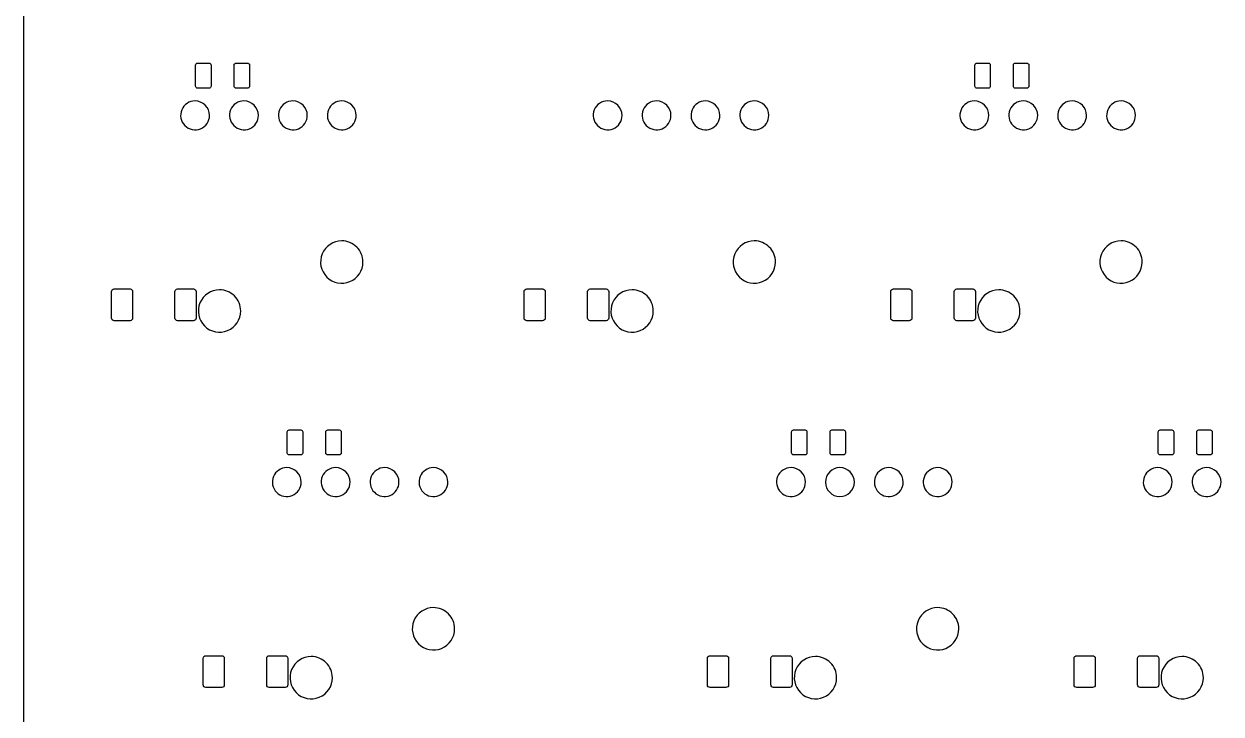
# Model space of a CAD drawing. Extents: x 0 to 449, y -141 to 0.
# Drawn here: x 0 to 62.2, y -107 to -71.2 of the extents above; entities that cross this region are included whole.
import ezdxf

# ---------------------------------------------------------------- set-up
doc = ezdxf.new("R2010")
doc.units = 0
doc.layers.get('0').update_dxf_attribs({"linetype": 'CONTINUOUS'})

msp = doc.modelspace()

# ---------------------------------------------------------------- linework, layer by layer
at = {"color": 7}
for p, q in [((0.024995, -133.374466), (0.024995, -0.024469)), ((8.943744, -73.293219), (8.951356, -73.254951)), ((8.943744, -74.393219), (8.943744, -73.293219)), ((8.951356, -73.254951), (8.973033, -73.222508)), ((8.973033, -73.222508), (9.005476, -73.200831)), ((9.005476, -73.200831), (9.043744, -73.193219)), ((9.043744, -73.193219), (9.643744, -73.193219)), ((9.643744, -73.193219), (9.682012, -73.200831)), ((9.682012, -73.200831), (9.714455, -73.222508)), ((9.714455, -73.222508), (9.736132, -73.254951)), ((9.736132, -73.254951), (9.743744, -73.293219)), ((9.743744, -73.293219), (9.743744, -74.393219)), ((10.943746, -73.293219), (10.951358, -73.254951)), ((10.943746, -74.393219), (10.943746, -73.293219)), ((10.951358, -73.254951), (10.973035, -73.222508)), ((10.973035, -73.222508), (11.005478, -73.200831)), ((11.005478, -73.200831), (11.043746, -73.193219)), ((11.043746, -73.193219), (11.643746, -73.193219)), ((11.643746, -73.193219), (11.682014, -73.200831)), ((11.682014, -73.200831), (11.714457, -73.222508)), ((11.714457, -73.222508), (11.736134, -73.254951)), ((11.736134, -73.254951), (11.743746, -73.293219)), ((11.743746, -73.293219), (11.743746, -74.393219)), ((49.424994, -73.293219), (49.432606, -73.254951)), ((49.424994, -74.393219), (49.424994, -73.293219)), ((49.432606, -73.254951), (49.454283, -73.222508)), ((49.454283, -73.222508), (49.486726, -73.200831)), ((49.486726, -73.200831), (49.524994, -73.193219)), ((49.524994, -73.193219), (50.124994, -73.193219)), ((50.124994, -73.193219), (50.163262, -73.200831)), ((50.163262, -73.200831), (50.195705, -73.222508)), ((50.195705, -73.222508), (50.217382, -73.254951)), ((50.217382, -73.254951), (50.224994, -73.293219)), ((50.224994, -73.293219), (50.224994, -74.393219)), ((51.424996, -73.293219), (51.432608, -73.254951)), ((51.424996, -74.393219), (51.424996, -73.293219)), ((51.432608, -73.254951), (51.454285, -73.222508)), ((51.454285, -73.222508), (51.486728, -73.200831)), ((51.486728, -73.200831), (51.524996, -73.193219)), ((51.524996, -73.193219), (52.124996, -73.193219)), ((52.124996, -73.193219), (52.163264, -73.200831)), ((52.163264, -73.200831), (52.195707, -73.222508)), ((52.195707, -73.222508), (52.217384, -73.254951)), ((52.217384, -73.254951), (52.224996, -73.293219)), ((52.224996, -73.293219), (52.224996, -74.393219)), ((8.951356, -74.431487), (8.943744, -74.393219)), ((8.973033, -74.46393), (8.951356, -74.431487)), ((9.005476, -74.485607), (8.973033, -74.46393)), ((9.043744, -74.493219), (9.005476, -74.485607)), ((9.643744, -74.493219), (9.043744, -74.493219)), ((9.682012, -74.485607), (9.643744, -74.493219)), ((9.714455, -74.46393), (9.682012, -74.485607)), ((9.736132, -74.431487), (9.714455, -74.46393)), ((9.743744, -74.393219), (9.736132, -74.431487)), ((10.951358, -74.431487), (10.943746, -74.393219)), ((10.973035, -74.46393), (10.951358, -74.431487)), ((11.005478, -74.485607), (10.973035, -74.46393)), ((11.043746, -74.493219), (11.005478, -74.485607)), ((11.643746, -74.493219), (11.043746, -74.493219)), ((11.682014, -74.485607), (11.643746, -74.493219)), ((11.714457, -74.46393), (11.682014, -74.485607)), ((11.736134, -74.431487), (11.714457, -74.46393)), ((11.743746, -74.393219), (11.736134, -74.431487)), ((49.432606, -74.431487), (49.424994, -74.393219)), ((49.454283, -74.46393), (49.432606, -74.431487)), ((49.486726, -74.485607), (49.454283, -74.46393)), ((49.524994, -74.493219), (49.486726, -74.485607)), ((50.124994, -74.493219), (49.524994, -74.493219)), ((50.163262, -74.485607), (50.124994, -74.493219)), ((50.195705, -74.46393), (50.163262, -74.485607)), ((50.217382, -74.431487), (50.195705, -74.46393)), ((50.224994, -74.393219), (50.217382, -74.431487)), ((51.432608, -74.431487), (51.424996, -74.393219)), ((51.454285, -74.46393), (51.432608, -74.431487)), ((51.486728, -74.485607), (51.454285, -74.46393)), ((51.524996, -74.493219), (51.486728, -74.485607)), ((52.124996, -74.493219), (51.524996, -74.493219)), ((52.163264, -74.485607), (52.124996, -74.493219)), ((52.195707, -74.46393), (52.163264, -74.485607)), ((52.217384, -74.431487), (52.195707, -74.46393)), ((52.224996, -74.393219), (52.217384, -74.431487)), ((8.914995, -75.156966), (8.914995, -75.156966)), ((11.454995, -75.156966), (11.454995, -75.156966)), ((13.994996, -75.156966), (13.994996, -75.156966)), ((16.534996, -75.156966), (16.534996, -75.156966)), ((30.346244, -75.156966), (30.346244, -75.156966)), ((32.886244, -75.156966), (32.886244, -75.156966)), ((35.426244, -75.156966), (35.426244, -75.156966)), ((37.966244, -75.156966), (37.966244, -75.156966)), ((49.396244, -75.156966), (49.396244, -75.156966)), ((51.936244, -75.156966), (51.936244, -75.156966)), ((54.476244, -75.156966), (54.476244, -75.156966)), ((57.016244, -75.156966), (57.016244, -75.156966)), ((16.534996, -82.426966), (16.534996, -82.426966)), ((37.966244, -82.426966), (37.966244, -82.426966)), ((57.016244, -82.426966), (57.016244, -82.426966)), ((4.571871, -85.061969), (4.582338, -85.00935)), ((4.571871, -86.436969), (4.571871, -85.061969)), ((4.582338, -85.00935), (4.612144, -84.964742)), ((4.612144, -84.964742), (4.656752, -84.934936)), ((4.656752, -84.934936), (4.709371, -84.924469)), ((4.709371, -84.924469), (5.534371, -84.924469)), ((5.534371, -84.924469), (5.58699, -84.934936)), ((5.58699, -84.934936), (5.631598, -84.964742)), ((5.631598, -84.964742), (5.661404, -85.00935)), ((5.661404, -85.00935), (5.671871, -85.061969)), ((5.671871, -85.061969), (5.671871, -86.436969)), ((7.871869, -85.061969), (7.882336, -85.00935)), ((7.871869, -86.436969), (7.871869, -85.061969)), ((7.882336, -85.00935), (7.912142, -84.964742)), ((7.912142, -84.964742), (7.95675, -84.934936)), ((7.95675, -84.934936), (8.009369, -84.924469)), ((8.009369, -84.924469), (8.834369, -84.924469)), ((8.834369, -84.924469), (8.886988, -84.934936)), ((8.886988, -84.934936), (8.931596, -84.964742)), ((8.931596, -84.964742), (8.961402, -85.00935)), ((8.961402, -85.00935), (8.971869, -85.061969)), ((8.971869, -85.061969), (8.971869, -86.436969)), ((10.184995, -84.966966), (10.184995, -84.966966)), ((26.003121, -85.061969), (26.013588, -85.00935)), ((26.003121, -86.436969), (26.003121, -85.061969)), ((26.013588, -85.00935), (26.043394, -84.964742)), ((26.043394, -84.964742), (26.088002, -84.934936)), ((26.088002, -84.934936), (26.140621, -84.924469)), ((26.140621, -84.924469), (26.965621, -84.924469)), ((26.965621, -84.924469), (27.01824, -84.934936)), ((27.01824, -84.934936), (27.062848, -84.964742)), ((27.062848, -84.964742), (27.092654, -85.00935)), ((27.092654, -85.00935), (27.103121, -85.061969)), ((27.103121, -85.061969), (27.103121, -86.436969)), ((29.303119, -85.061969), (29.313586, -85.00935)), ((29.303119, -86.436969), (29.303119, -85.061969)), ((29.313586, -85.00935), (29.343392, -84.964742)), ((29.343392, -84.964742), (29.388, -84.934936)), ((29.388, -84.934936), (29.440619, -84.924469)), ((29.440619, -84.924469), (30.265619, -84.924469)), ((30.265619, -84.924469), (30.318238, -84.934936)), ((30.318238, -84.934936), (30.362846, -84.964742)), ((30.362846, -84.964742), (30.392652, -85.00935)), ((30.392652, -85.00935), (30.403119, -85.061969)), ((30.403119, -85.061969), (30.403119, -86.436969)), ((31.616244, -84.966966), (31.616244, -84.966966)), ((45.053121, -85.061969), (45.063588, -85.00935)), ((45.053121, -86.436969), (45.053121, -85.061969)), ((45.063588, -85.00935), (45.093394, -84.964742)), ((45.093394, -84.964742), (45.138002, -84.934936)), ((45.138002, -84.934936), (45.190621, -84.924469)), ((45.190621, -84.924469), (46.015621, -84.924469)), ((46.015621, -84.924469), (46.06824, -84.934936)), ((46.06824, -84.934936), (46.112848, -84.964742)), ((46.112848, -84.964742), (46.142654, -85.00935)), ((46.142654, -85.00935), (46.153121, -85.061969)), ((46.153121, -85.061969), (46.153121, -86.436969)), ((48.353119, -85.061969), (48.363586, -85.00935)), ((48.353119, -86.436969), (48.353119, -85.061969)), ((48.363586, -85.00935), (48.393392, -84.964742)), ((48.393392, -84.964742), (48.438, -84.934936)), ((48.438, -84.934936), (48.490619, -84.924469)), ((48.490619, -84.924469), (49.315619, -84.924469)), ((49.315619, -84.924469), (49.368238, -84.934936)), ((49.368238, -84.934936), (49.412846, -84.964742)), ((49.412846, -84.964742), (49.442652, -85.00935)), ((49.442652, -85.00935), (49.453119, -85.061969)), ((49.453119, -85.061969), (49.453119, -86.436969)), ((50.666244, -84.966966), (50.666244, -84.966966)), ((4.582338, -86.489588), (4.571871, -86.436969)), ((5.671871, -86.436969), (5.661404, -86.489588)), ((7.882336, -86.489588), (7.871869, -86.436969)), ((8.971869, -86.436969), (8.961402, -86.489588)), ((26.013588, -86.489588), (26.003121, -86.436969)), ((27.103121, -86.436969), (27.092654, -86.489588)), ((29.313586, -86.489588), (29.303119, -86.436969)), ((30.403119, -86.436969), (30.392652, -86.489588)), ((45.063588, -86.489588), (45.053121, -86.436969)), ((46.153121, -86.436969), (46.142654, -86.489588)), ((48.363586, -86.489588), (48.353119, -86.436969)), ((49.453119, -86.436969), (49.442652, -86.489588)), ((4.612144, -86.534196), (4.582338, -86.489588)), ((4.656752, -86.564002), (4.612144, -86.534196)), ((4.709371, -86.574469), (4.656752, -86.564002)), ((5.534371, -86.574469), (4.709371, -86.574469)), ((5.58699, -86.564002), (5.534371, -86.574469)), ((5.631598, -86.534196), (5.58699, -86.564002)), ((5.661404, -86.489588), (5.631598, -86.534196)), ((7.912142, -86.534196), (7.882336, -86.489588)), ((7.95675, -86.564002), (7.912142, -86.534196)), ((8.009369, -86.574469), (7.95675, -86.564002)), ((8.834369, -86.574469), (8.009369, -86.574469)), ((8.886988, -86.564002), (8.834369, -86.574469)), ((8.931596, -86.534196), (8.886988, -86.564002)), ((8.961402, -86.489588), (8.931596, -86.534196)), ((26.043394, -86.534196), (26.013588, -86.489588)), ((26.088002, -86.564002), (26.043394, -86.534196)), ((26.140621, -86.574469), (26.088002, -86.564002)), ((26.965621, -86.574469), (26.140621, -86.574469)), ((27.01824, -86.564002), (26.965621, -86.574469)), ((27.062848, -86.534196), (27.01824, -86.564002)), ((27.092654, -86.489588), (27.062848, -86.534196)), ((29.343392, -86.534196), (29.313586, -86.489588)), ((29.388, -86.564002), (29.343392, -86.534196)), ((29.440619, -86.574469), (29.388, -86.564002)), ((30.265619, -86.574469), (29.440619, -86.574469)), ((30.318238, -86.564002), (30.265619, -86.574469)), ((30.362846, -86.534196), (30.318238, -86.564002)), ((30.392652, -86.489588), (30.362846, -86.534196)), ((45.093394, -86.534196), (45.063588, -86.489588)), ((45.138002, -86.564002), (45.093394, -86.534196)), ((45.190621, -86.574469), (45.138002, -86.564002)), ((46.015621, -86.574469), (45.190621, -86.574469)), ((46.06824, -86.564002), (46.015621, -86.574469)), ((46.112848, -86.534196), (46.06824, -86.564002)), ((46.142654, -86.489588), (46.112848, -86.534196)), ((48.393392, -86.534196), (48.363586, -86.489588)), ((48.438, -86.564002), (48.393392, -86.534196)), ((48.490619, -86.574469), (48.438, -86.564002)), ((49.315619, -86.574469), (48.490619, -86.574469)), ((49.368238, -86.564002), (49.315619, -86.574469)), ((49.412846, -86.534196), (49.368238, -86.564002)), ((49.442652, -86.489588), (49.412846, -86.534196)), ((13.706245, -92.343216), (13.713857, -92.304956)), ((13.706245, -93.443216), (13.706245, -92.343216)), ((13.713857, -92.304956), (13.735534, -92.272506)), ((13.735534, -92.272506), (13.767977, -92.250836)), ((13.767977, -92.250836), (13.806245, -92.243216)), ((13.806245, -92.243216), (14.406245, -92.243216)), ((14.406245, -92.243216), (14.444513, -92.250836)), ((14.444513, -92.250836), (14.476956, -92.272506)), ((14.476956, -92.272506), (14.498633, -92.304956)), ((14.498633, -92.304956), (14.506245, -92.343216)), ((14.506245, -92.343216), (14.506245, -93.443216)), ((15.706245, -92.343216), (15.713857, -92.304956)), ((15.706245, -93.443216), (15.706245, -92.343216)), ((15.713857, -92.304956), (15.735534, -92.272506)), ((15.735534, -92.272506), (15.767977, -92.250836)), ((15.767977, -92.250836), (15.806245, -92.243216)), ((15.806245, -92.243216), (16.406245, -92.243216)), ((16.406245, -92.243216), (16.444513, -92.250836)), ((16.444513, -92.250836), (16.476956, -92.272506)), ((16.476956, -92.272506), (16.498633, -92.304956)), ((16.498633, -92.304956), (16.506245, -92.343216)), ((16.506245, -92.343216), (16.506245, -93.443216)), ((39.899994, -92.343216), (39.907606, -92.304956)), ((39.899994, -93.443216), (39.899994, -92.343216)), ((39.907606, -92.304956), (39.929283, -92.272506)), ((39.929283, -92.272506), (39.961726, -92.250836)), ((39.961726, -92.250836), (39.999994, -92.243216)), ((39.999994, -92.243216), (40.599994, -92.243216)), ((40.599994, -92.243216), (40.638262, -92.250836)), ((40.638262, -92.250836), (40.670705, -92.272506)), ((40.670705, -92.272506), (40.692382, -92.304956)), ((40.692382, -92.304956), (40.699994, -92.343216)), ((40.699994, -92.343216), (40.699994, -93.443216)), ((41.899996, -92.343216), (41.907608, -92.304956)), ((41.899996, -93.443216), (41.899996, -92.343216)), ((41.907608, -92.304956), (41.929285, -92.272506)), ((41.929285, -92.272506), (41.961728, -92.250836)), ((41.961728, -92.250836), (41.999996, -92.243216)), ((41.999996, -92.243216), (42.599996, -92.243216)), ((42.599996, -92.243216), (42.638264, -92.250836)), ((42.638264, -92.250836), (42.670707, -92.272506)), ((42.670707, -92.272506), (42.692384, -92.304956)), ((42.692384, -92.304956), (42.699996, -92.343216)), ((42.699996, -92.343216), (42.699996, -93.443216)), ((58.949994, -92.343216), (58.957606, -92.304956)), ((58.949994, -93.443216), (58.949994, -92.343216)), ((58.957606, -92.304956), (58.979283, -92.272506)), ((58.979283, -92.272506), (59.011726, -92.250836)), ((59.011726, -92.250836), (59.049994, -92.243216)), ((59.049994, -92.243216), (59.649994, -92.243216)), ((59.649994, -92.243216), (59.688262, -92.250836)), ((59.688262, -92.250836), (59.720705, -92.272506)), ((59.720705, -92.272506), (59.742382, -92.304956)), ((59.742382, -92.304956), (59.749994, -92.343216)), ((59.749994, -92.343216), (59.749994, -93.443216)), ((60.949996, -92.343216), (60.957608, -92.304956)), ((60.949996, -93.443216), (60.949996, -92.343216)), ((60.957608, -92.304956), (60.979285, -92.272506)), ((60.979285, -92.272506), (61.011728, -92.250836)), ((61.011728, -92.250836), (61.049996, -92.243216)), ((61.049996, -92.243216), (61.649996, -92.243216)), ((61.649996, -92.243216), (61.688264, -92.250836)), ((61.688264, -92.250836), (61.720707, -92.272506)), ((61.720707, -92.272506), (61.742384, -92.304956)), ((61.742384, -92.304956), (61.749996, -92.343216)), ((61.749996, -92.343216), (61.749996, -93.443216)), ((13.713857, -93.481486), (13.706245, -93.443216)), ((13.735534, -93.513926), (13.713857, -93.481486)), ((13.767977, -93.535606), (13.735534, -93.513926)), ((13.806245, -93.543216), (13.767977, -93.535606)), ((14.406245, -93.543216), (13.806245, -93.543216)), ((14.444513, -93.535606), (14.406245, -93.543216)), ((14.476956, -93.513926), (14.444513, -93.535606)), ((14.498633, -93.481486), (14.476956, -93.513926)), ((14.506245, -93.443216), (14.498633, -93.481486)), ((15.713857, -93.481486), (15.706245, -93.443216)), ((15.735534, -93.513926), (15.713857, -93.481486)), ((15.767977, -93.535606), (15.735534, -93.513926)), ((15.806245, -93.543216), (15.767977, -93.535606)), ((16.406245, -93.543216), (15.806245, -93.543216)), ((16.444513, -93.535606), (16.406245, -93.543216)), ((16.476956, -93.513926), (16.444513, -93.535606)), ((16.498633, -93.481486), (16.476956, -93.513926)), ((16.506245, -93.443216), (16.498633, -93.481486)), ((39.907606, -93.481486), (39.899994, -93.443216)), ((39.929283, -93.513926), (39.907606, -93.481486)), ((39.961726, -93.535606), (39.929283, -93.513926)), ((39.999994, -93.543216), (39.961726, -93.535606)), ((40.599994, -93.543216), (39.999994, -93.543216)), ((40.638262, -93.535606), (40.599994, -93.543216)), ((40.670705, -93.513926), (40.638262, -93.535606)), ((40.692382, -93.481486), (40.670705, -93.513926)), ((40.699994, -93.443216), (40.692382, -93.481486)), ((41.907608, -93.481486), (41.899996, -93.443216)), ((41.929285, -93.513926), (41.907608, -93.481486)), ((41.961728, -93.535606), (41.929285, -93.513926)), ((41.999996, -93.543216), (41.961728, -93.535606)), ((42.599996, -93.543216), (41.999996, -93.543216)), ((42.638264, -93.535606), (42.599996, -93.543216)), ((42.670707, -93.513926), (42.638264, -93.535606)), ((42.692384, -93.481486), (42.670707, -93.513926)), ((42.699996, -93.443216), (42.692384, -93.481486)), ((58.957606, -93.481486), (58.949994, -93.443216)), ((58.979283, -93.513926), (58.957606, -93.481486)), ((59.011726, -93.535606), (58.979283, -93.513926)), ((59.049994, -93.543216), (59.011726, -93.535606)), ((59.649994, -93.543216), (59.049994, -93.543216)), ((59.688262, -93.535606), (59.649994, -93.543216)), ((59.720705, -93.513926), (59.688262, -93.535606)), ((59.742382, -93.481486), (59.720705, -93.513926)), ((59.749994, -93.443216), (59.742382, -93.481486)), ((60.957608, -93.481486), (60.949996, -93.443216)), ((60.979285, -93.513926), (60.957608, -93.481486)), ((61.011728, -93.535606), (60.979285, -93.513926)), ((61.049996, -93.543216), (61.011728, -93.535606)), ((61.649996, -93.543216), (61.049996, -93.543216)), ((61.688264, -93.535606), (61.649996, -93.543216)), ((61.720707, -93.513926), (61.688264, -93.535606)), ((61.742384, -93.481486), (61.720707, -93.513926)), ((61.749996, -93.443216), (61.742384, -93.481486)), ((13.677496, -94.206966), (13.677496, -94.206966)), ((16.217496, -94.206966), (16.217496, -94.206966)), ((18.757496, -94.206966), (18.757496, -94.206966)), ((21.297496, -94.206966), (21.297496, -94.206966)), ((39.871244, -94.206966), (39.871244, -94.206966)), ((42.411244, -94.206966), (42.411244, -94.206966)), ((44.951244, -94.206966), (44.951244, -94.206966)), ((47.491244, -94.206966), (47.491244, -94.206966)), ((58.921244, -94.206966), (58.921244, -94.206966)), ((61.461244, -94.206966), (61.461244, -94.206966)), ((21.297496, -101.476966), (21.297496, -101.476966)), ((47.491244, -101.476966), (47.491244, -101.476966)), ((9.334371, -104.111966), (9.344838, -104.059346)), ((9.334371, -105.486966), (9.334371, -104.111966)), ((9.344838, -104.059346), (9.374644, -104.014746)), ((9.374644, -104.014746), (9.419252, -103.984936)), ((9.419252, -103.984936), (9.471871, -103.974466)), ((9.471871, -103.974466), (10.296871, -103.974466)), ((10.296871, -103.974466), (10.34949, -103.984936)), ((10.34949, -103.984936), (10.394098, -104.014746)), ((10.394098, -104.014746), (10.423904, -104.059346)), ((10.423904, -104.059346), (10.434371, -104.111966)), ((10.434371, -104.111966), (10.434371, -105.486966)), ((12.634369, -104.111966), (12.644836, -104.059346)), ((12.634369, -105.486966), (12.634369, -104.111966)), ((12.644836, -104.059346), (12.674642, -104.014746)), ((12.674642, -104.014746), (12.71925, -103.984936)), ((12.71925, -103.984936), (12.771869, -103.974466)), ((12.771869, -103.974466), (13.596869, -103.974466)), ((13.596869, -103.974466), (13.649488, -103.984936)), ((13.649488, -103.984936), (13.694096, -104.014746)), ((13.694096, -104.014746), (13.723902, -104.059346)), ((13.723902, -104.059346), (13.734369, -104.111966)), ((13.734369, -104.111966), (13.734369, -105.486966)), ((14.947496, -104.016966), (14.947496, -104.016966)), ((35.528121, -104.111966), (35.538588, -104.059346)), ((35.528121, -105.486966), (35.528121, -104.111966)), ((35.538588, -104.059346), (35.568394, -104.014746)), ((35.568394, -104.014746), (35.613002, -103.984936)), ((35.613002, -103.984936), (35.665621, -103.974466)), ((35.665621, -103.974466), (36.490621, -103.974466)), ((36.490621, -103.974466), (36.54324, -103.984936)), ((36.54324, -103.984936), (36.587848, -104.014746)), ((36.587848, -104.014746), (36.617654, -104.059346)), ((36.617654, -104.059346), (36.628121, -104.111966)), ((36.628121, -104.111966), (36.628121, -105.486966)), ((38.828119, -104.111966), (38.838586, -104.059346)), ((38.828119, -105.486966), (38.828119, -104.111966)), ((38.838586, -104.059346), (38.868392, -104.014746)), ((38.868392, -104.014746), (38.913, -103.984936)), ((38.913, -103.984936), (38.965619, -103.974466)), ((38.965619, -103.974466), (39.790619, -103.974466)), ((39.790619, -103.974466), (39.843238, -103.984936)), ((39.843238, -103.984936), (39.887846, -104.014746)), ((39.887846, -104.014746), (39.917652, -104.059346)), ((39.917652, -104.059346), (39.928119, -104.111966)), ((39.928119, -104.111966), (39.928119, -105.486966)), ((41.141244, -104.016966), (41.141244, -104.016966)), ((54.578121, -104.111966), (54.588588, -104.059346)), ((54.578121, -105.486966), (54.578121, -104.111966)), ((54.588588, -104.059346), (54.618394, -104.014746)), ((54.618394, -104.014746), (54.663002, -103.984936)), ((54.663002, -103.984936), (54.715621, -103.974466)), ((54.715621, -103.974466), (55.540621, -103.974466)), ((55.540621, -103.974466), (55.59324, -103.984936)), ((55.59324, -103.984936), (55.637848, -104.014746)), ((55.637848, -104.014746), (55.667654, -104.059346)), ((55.667654, -104.059346), (55.678121, -104.111966)), ((55.678121, -104.111966), (55.678121, -105.486966)), ((57.878119, -104.111966), (57.888586, -104.059346)), ((57.878119, -105.486966), (57.878119, -104.111966)), ((57.888586, -104.059346), (57.918392, -104.014746)), ((57.918392, -104.014746), (57.963, -103.984936)), ((57.963, -103.984936), (58.015619, -103.974466)), ((58.015619, -103.974466), (58.840619, -103.974466)), ((58.840619, -103.974466), (58.893238, -103.984936)), ((58.893238, -103.984936), (58.937846, -104.014746)), ((58.937846, -104.014746), (58.967652, -104.059346)), ((58.967652, -104.059346), (58.978119, -104.111966)), ((58.978119, -104.111966), (58.978119, -105.486966)), ((60.191244, -104.016966), (60.191244, -104.016966)), ((9.344838, -105.539586), (9.334371, -105.486966)), ((9.374644, -105.584196), (9.344838, -105.539586)), ((9.419252, -105.614006), (9.374644, -105.584196)), ((9.471871, -105.624466), (9.419252, -105.614006)), ((10.296871, -105.624466), (9.471871, -105.624466)), ((10.34949, -105.614006), (10.296871, -105.624466)), ((10.394098, -105.584196), (10.34949, -105.614006)), ((10.423904, -105.539586), (10.394098, -105.584196)), ((10.434371, -105.486966), (10.423904, -105.539586)), ((12.644836, -105.539586), (12.634369, -105.486966)), ((12.674642, -105.584196), (12.644836, -105.539586)), ((12.71925, -105.614006), (12.674642, -105.584196)), ((12.771869, -105.624466), (12.71925, -105.614006)), ((13.596869, -105.624466), (12.771869, -105.624466)), ((13.649488, -105.614006), (13.596869, -105.624466)), ((13.694096, -105.584196), (13.649488, -105.614006)), ((13.723902, -105.539586), (13.694096, -105.584196)), ((13.734369, -105.486966), (13.723902, -105.539586)), ((35.538588, -105.539586), (35.528121, -105.486966)), ((35.568394, -105.584196), (35.538588, -105.539586)), ((35.613002, -105.614006), (35.568394, -105.584196)), ((35.665621, -105.624466), (35.613002, -105.614006)), ((36.490621, -105.624466), (35.665621, -105.624466)), ((36.54324, -105.614006), (36.490621, -105.624466)), ((36.587848, -105.584196), (36.54324, -105.614006)), ((36.617654, -105.539586), (36.587848, -105.584196)), ((36.628121, -105.486966), (36.617654, -105.539586)), ((38.838586, -105.539586), (38.828119, -105.486966)), ((38.868392, -105.584196), (38.838586, -105.539586)), ((38.913, -105.614006), (38.868392, -105.584196)), ((38.965619, -105.624466), (38.913, -105.614006)), ((39.790619, -105.624466), (38.965619, -105.624466)), ((39.843238, -105.614006), (39.790619, -105.624466)), ((39.887846, -105.584196), (39.843238, -105.614006)), ((39.917652, -105.539586), (39.887846, -105.584196)), ((39.928119, -105.486966), (39.917652, -105.539586)), ((54.588588, -105.539586), (54.578121, -105.486966)), ((54.618394, -105.584196), (54.588588, -105.539586)), ((54.663002, -105.614006), (54.618394, -105.584196)), ((54.715621, -105.624466), (54.663002, -105.614006)), ((55.540621, -105.624466), (54.715621, -105.624466)), ((55.59324, -105.614006), (55.540621, -105.624466)), ((55.637848, -105.584196), (55.59324, -105.614006)), ((55.667654, -105.539586), (55.637848, -105.584196)), ((55.678121, -105.486966), (55.667654, -105.539586)), ((57.888586, -105.539586), (57.878119, -105.486966)), ((57.918392, -105.584196), (57.888586, -105.539586)), ((57.963, -105.614006), (57.918392, -105.584196)), ((58.015619, -105.624466), (57.963, -105.614006)), ((58.840619, -105.624466), (58.015619, -105.624466)), ((58.893238, -105.614006), (58.840619, -105.624466)), ((58.937846, -105.584196), (58.893238, -105.614006)), ((58.967652, -105.539586), (58.937846, -105.584196)), ((58.978119, -105.486966), (58.967652, -105.539586))]:
    msp.add_line(p, q, dxfattribs=at)
for points in [[(8.914995, -75.156966), (8.611648, -75.156966), (8.338171, -75.339697), (8.222085, -75.619953)], [(9.445325, -75.376635), (9.304673, -75.235983), (9.113907, -75.156966), (8.914995, -75.156966)], [(11.454995, -75.156966), (11.151648, -75.156966), (10.878171, -75.339697), (10.762085, -75.619953)], [(11.985325, -75.376635), (11.844673, -75.235983), (11.653907, -75.156966), (11.454995, -75.156966)], [(13.994996, -75.156966), (13.691649, -75.156966), (13.418172, -75.339697), (13.302086, -75.619953)], [(14.525326, -75.376635), (14.384674, -75.235983), (14.193908, -75.156966), (13.994996, -75.156966)], [(16.534996, -75.156966), (16.231649, -75.156966), (15.958172, -75.339697), (15.842086, -75.619953)], [(17.065326, -75.376635), (16.924674, -75.235983), (16.733908, -75.156966), (16.534996, -75.156966)], [(30.346244, -75.156966), (30.042897, -75.156966), (29.76942, -75.339697), (29.653334, -75.619953)], [(30.876574, -75.376635), (30.735922, -75.235983), (30.545156, -75.156966), (30.346244, -75.156966)], [(32.886244, -75.156966), (32.582897, -75.156966), (32.30942, -75.339697), (32.193334, -75.619953)], [(33.416574, -75.376635), (33.275922, -75.235983), (33.085156, -75.156966), (32.886244, -75.156966)], [(35.426244, -75.156966), (35.122897, -75.156966), (34.84942, -75.339697), (34.733334, -75.619953)], [(35.956574, -75.376635), (35.815922, -75.235983), (35.625156, -75.156966), (35.426244, -75.156966)], [(37.966244, -75.156966), (37.662897, -75.156966), (37.38942, -75.339697), (37.273334, -75.619953)], [(38.496574, -75.376635), (38.355922, -75.235983), (38.165156, -75.156966), (37.966244, -75.156966)], [(49.396244, -75.156966), (49.092897, -75.156966), (48.81942, -75.339697), (48.703334, -75.619953)], [(49.926574, -75.376635), (49.785922, -75.235983), (49.595156, -75.156966), (49.396244, -75.156966)], [(51.936244, -75.156966), (51.632897, -75.156966), (51.35942, -75.339697), (51.243334, -75.619953)], [(52.466574, -75.376635), (52.325922, -75.235983), (52.135156, -75.156966), (51.936244, -75.156966)], [(54.476244, -75.156966), (54.172897, -75.156966), (53.89942, -75.339697), (53.783334, -75.619953)], [(55.006574, -75.376635), (54.865922, -75.235983), (54.675156, -75.156966), (54.476244, -75.156966)], [(57.016244, -75.156966), (56.712897, -75.156966), (56.43942, -75.339697), (56.323334, -75.619953)], [(57.546574, -75.376635), (57.405922, -75.235983), (57.215156, -75.156966), (57.016244, -75.156966)], [(8.222085, -75.619953), (8.106, -75.900209), (8.170166, -76.222797), (8.384665, -76.437296)], [(9.664995, -75.906966), (9.664995, -75.708053), (9.585977, -75.517288), (9.445325, -75.376635)], [(10.762085, -75.619953), (10.646, -75.900209), (10.710166, -76.222797), (10.924665, -76.437296)], [(12.204995, -75.906966), (12.204995, -75.708053), (12.125977, -75.517288), (11.985325, -75.376635)], [(13.302086, -75.619953), (13.186001, -75.900209), (13.250167, -76.222797), (13.464666, -76.437296)], [(14.744996, -75.906966), (14.744996, -75.708053), (14.665978, -75.517288), (14.525326, -75.376635)], [(15.842086, -75.619953), (15.726001, -75.900209), (15.790167, -76.222797), (16.004666, -76.437296)], [(17.284996, -75.906966), (17.284996, -75.708053), (17.205978, -75.517288), (17.065326, -75.376635)], [(29.653334, -75.619953), (29.537249, -75.900209), (29.601415, -76.222797), (29.815914, -76.437296)], [(31.096244, -75.906966), (31.096244, -75.708053), (31.017226, -75.517288), (30.876574, -75.376635)], [(32.193334, -75.619953), (32.077249, -75.900209), (32.141415, -76.222797), (32.355914, -76.437296)], [(33.636244, -75.906966), (33.636244, -75.708053), (33.557226, -75.517288), (33.416574, -75.376635)], [(34.733334, -75.619953), (34.617249, -75.900209), (34.681415, -76.222797), (34.895914, -76.437296)], [(36.176244, -75.906966), (36.176244, -75.708053), (36.097226, -75.517288), (35.956574, -75.376635)], [(37.273334, -75.619953), (37.157249, -75.900209), (37.221415, -76.222797), (37.435914, -76.437296)], [(38.716244, -75.906966), (38.716244, -75.708053), (38.637226, -75.517288), (38.496574, -75.376635)], [(48.703334, -75.619953), (48.587249, -75.900209), (48.651415, -76.222797), (48.865914, -76.437296)], [(50.146244, -75.906966), (50.146244, -75.708053), (50.067226, -75.517288), (49.926574, -75.376635)], [(51.243334, -75.619953), (51.127249, -75.900209), (51.191415, -76.222797), (51.405914, -76.437296)], [(52.686244, -75.906966), (52.686244, -75.708053), (52.607226, -75.517288), (52.466574, -75.376635)], [(53.783334, -75.619953), (53.667249, -75.900209), (53.731415, -76.222797), (53.945914, -76.437296)], [(55.226244, -75.906966), (55.226244, -75.708053), (55.147226, -75.517288), (55.006574, -75.376635)], [(56.323334, -75.619953), (56.207249, -75.900209), (56.271415, -76.222797), (56.485914, -76.437296)], [(57.766244, -75.906966), (57.766244, -75.708053), (57.687226, -75.517288), (57.546574, -75.376635)], [(8.384665, -76.437296), (8.599163, -76.651794), (8.921752, -76.715961), (9.202008, -76.599875)], [(9.202008, -76.599875), (9.482263, -76.483789), (9.664995, -76.210312), (9.664995, -75.906966)], [(10.924665, -76.437296), (11.139163, -76.651794), (11.461752, -76.715961), (11.742008, -76.599875)], [(11.742008, -76.599875), (12.022263, -76.483789), (12.204995, -76.210312), (12.204995, -75.906966)], [(13.464666, -76.437296), (13.679164, -76.651794), (14.001753, -76.715961), (14.282009, -76.599875)], [(14.282009, -76.599875), (14.562264, -76.483789), (14.744996, -76.210312), (14.744996, -75.906966)], [(16.004666, -76.437296), (16.219164, -76.651794), (16.541753, -76.715961), (16.822009, -76.599875)], [(16.822009, -76.599875), (17.102264, -76.483789), (17.284996, -76.210312), (17.284996, -75.906966)], [(29.815914, -76.437296), (30.030412, -76.651794), (30.353001, -76.715961), (30.633257, -76.599875)], [(30.633257, -76.599875), (30.913512, -76.483789), (31.096244, -76.210312), (31.096244, -75.906966)], [(32.355914, -76.437296), (32.570412, -76.651794), (32.893001, -76.715961), (33.173257, -76.599875)], [(33.173257, -76.599875), (33.453512, -76.483789), (33.636244, -76.210312), (33.636244, -75.906966)], [(34.895914, -76.437296), (35.110412, -76.651794), (35.433001, -76.715961), (35.713257, -76.599875)], [(35.713257, -76.599875), (35.993512, -76.483789), (36.176244, -76.210312), (36.176244, -75.906966)], [(37.435914, -76.437296), (37.650412, -76.651794), (37.973001, -76.715961), (38.253257, -76.599875)], [(38.253257, -76.599875), (38.533512, -76.483789), (38.716244, -76.210312), (38.716244, -75.906966)], [(48.865914, -76.437296), (49.080412, -76.651794), (49.403001, -76.715961), (49.683257, -76.599875)], [(49.683257, -76.599875), (49.963512, -76.483789), (50.146244, -76.210312), (50.146244, -75.906966)], [(51.405914, -76.437296), (51.620412, -76.651794), (51.943001, -76.715961), (52.223257, -76.599875)], [(52.223257, -76.599875), (52.503512, -76.483789), (52.686244, -76.210312), (52.686244, -75.906966)], [(53.945914, -76.437296), (54.160412, -76.651794), (54.483001, -76.715961), (54.763257, -76.599875)], [(54.763257, -76.599875), (55.043512, -76.483789), (55.226244, -76.210312), (55.226244, -75.906966)], [(56.485914, -76.437296), (56.700412, -76.651794), (57.023001, -76.715961), (57.303257, -76.599875)], [(57.303257, -76.599875), (57.583512, -76.483789), (57.766244, -76.210312), (57.766244, -75.906966)], [(16.534996, -82.426966), (16.090088, -82.426966), (15.688988, -82.694972), (15.518729, -83.106014)], [(17.312813, -82.749148), (17.106523, -82.542858), (16.826734, -82.426966), (16.534996, -82.426966)], [(37.966244, -82.426966), (37.521336, -82.426966), (37.120236, -82.694972), (36.949977, -83.106014)], [(38.744061, -82.749148), (38.537771, -82.542858), (38.257982, -82.426966), (37.966244, -82.426966)], [(57.016244, -82.426966), (56.571336, -82.426966), (56.170236, -82.694972), (55.999977, -83.106014)], [(57.794061, -82.749148), (57.587771, -82.542858), (57.307982, -82.426966), (57.016244, -82.426966)], [(15.518729, -83.106014), (15.348469, -83.517056), (15.442581, -83.990185), (15.757179, -84.304783)], [(17.634996, -83.526966), (17.634996, -83.235227), (17.519103, -82.955438), (17.312813, -82.749148)], [(36.949977, -83.106014), (36.779717, -83.517056), (36.873829, -83.990185), (37.188427, -84.304783)], [(39.066244, -83.526966), (39.066244, -83.235227), (38.950351, -82.955438), (38.744061, -82.749148)], [(55.999977, -83.106014), (55.829717, -83.517056), (55.923829, -83.990185), (56.238427, -84.304783)], [(58.116244, -83.526966), (58.116244, -83.235227), (58.000351, -82.955438), (57.794061, -82.749148)], [(16.955948, -84.543233), (17.36699, -84.372974), (17.634996, -83.971874), (17.634996, -83.526966)], [(38.387196, -84.543233), (38.798238, -84.372974), (39.066244, -83.971874), (39.066244, -83.526966)], [(57.437196, -84.543233), (57.848238, -84.372974), (58.116244, -83.971874), (58.116244, -83.526966)], [(15.757179, -84.304783), (16.071776, -84.619381), (16.544906, -84.713492), (16.955948, -84.543233)], [(37.188427, -84.304783), (37.503024, -84.619381), (37.976154, -84.713492), (38.387196, -84.543233)], [(56.238427, -84.304783), (56.553024, -84.619381), (57.026154, -84.713492), (57.437196, -84.543233)], [(10.184995, -84.966966), (9.740087, -84.966966), (9.338987, -85.234972), (9.168728, -85.646014)], [(10.962812, -85.289148), (10.756522, -85.082858), (10.476733, -84.966966), (10.184995, -84.966966)], [(31.616244, -84.966966), (31.171336, -84.966966), (30.770236, -85.234972), (30.599977, -85.646014)], [(32.394061, -85.289148), (32.187771, -85.082858), (31.907982, -84.966966), (31.616244, -84.966966)], [(50.666244, -84.966966), (50.221336, -84.966966), (49.820236, -85.234972), (49.649977, -85.646014)], [(51.444061, -85.289148), (51.237771, -85.082858), (50.957982, -84.966966), (50.666244, -84.966966)], [(9.168728, -85.646014), (8.998468, -86.057056), (9.09258, -86.530185), (9.407178, -86.844783)], [(11.284995, -86.066966), (11.284995, -85.775227), (11.169102, -85.495438), (10.962812, -85.289148)], [(30.599977, -85.646014), (30.429717, -86.057056), (30.523829, -86.530185), (30.838427, -86.844783)], [(32.716244, -86.066966), (32.716244, -85.775227), (32.600351, -85.495438), (32.394061, -85.289148)], [(49.649977, -85.646014), (49.479717, -86.057056), (49.573829, -86.530185), (49.888427, -86.844783)], [(51.766244, -86.066966), (51.766244, -85.775227), (51.650351, -85.495438), (51.444061, -85.289148)], [(10.605947, -87.083233), (11.016989, -86.912974), (11.284995, -86.511874), (11.284995, -86.066966)], [(32.037196, -87.083233), (32.448238, -86.912974), (32.716244, -86.511874), (32.716244, -86.066966)], [(51.087196, -87.083233), (51.498238, -86.912974), (51.766244, -86.511874), (51.766244, -86.066966)], [(9.407178, -86.844783), (9.721775, -87.159381), (10.194905, -87.253492), (10.605947, -87.083233)], [(30.838427, -86.844783), (31.153024, -87.159381), (31.626154, -87.253492), (32.037196, -87.083233)], [(49.888427, -86.844783), (50.203024, -87.159381), (50.676154, -87.253492), (51.087196, -87.083233)], [(13.677496, -94.206966), (13.374149, -94.206966), (13.100672, -94.389697), (12.984586, -94.669953)], [(14.207826, -94.426635), (14.067174, -94.285983), (13.876408, -94.206966), (13.677496, -94.206966)], [(14.427496, -94.956966), (14.427496, -94.758053), (14.348478, -94.567288), (14.207826, -94.426635)], [(16.217496, -94.206966), (15.914149, -94.206966), (15.640672, -94.389697), (15.524586, -94.669953)], [(16.747826, -94.426635), (16.607174, -94.285983), (16.416408, -94.206966), (16.217496, -94.206966)], [(16.967496, -94.956966), (16.967496, -94.758053), (16.888478, -94.567288), (16.747826, -94.426635)], [(18.757496, -94.206966), (18.454149, -94.206966), (18.180672, -94.389697), (18.064586, -94.669953)], [(19.287826, -94.426635), (19.147174, -94.285983), (18.956408, -94.206966), (18.757496, -94.206966)], [(19.507496, -94.956966), (19.507496, -94.758053), (19.428478, -94.567288), (19.287826, -94.426635)], [(21.297496, -94.206966), (20.994149, -94.206966), (20.720672, -94.389697), (20.604586, -94.669953)], [(21.827826, -94.426635), (21.687174, -94.285983), (21.496408, -94.206966), (21.297496, -94.206966)], [(22.047496, -94.956966), (22.047496, -94.758053), (21.968478, -94.567288), (21.827826, -94.426635)], [(39.871244, -94.206966), (39.567897, -94.206966), (39.29442, -94.389697), (39.178334, -94.669953)], [(40.401574, -94.426635), (40.260922, -94.285983), (40.070156, -94.206966), (39.871244, -94.206966)], [(40.621244, -94.956966), (40.621244, -94.758053), (40.542226, -94.567288), (40.401574, -94.426635)], [(42.411244, -94.206966), (41.99703, -94.206966), (41.661244, -94.542752), (41.661244, -94.956966)], [(42.941574, -94.426635), (42.800922, -94.285983), (42.610156, -94.206966), (42.411244, -94.206966)], [(43.161244, -94.956966), (43.161244, -94.758053), (43.082226, -94.567288), (42.941574, -94.426635)], [(44.951244, -94.206966), (44.647897, -94.206966), (44.37442, -94.389697), (44.258334, -94.669953)], [(45.481574, -94.426635), (45.340922, -94.285983), (45.150156, -94.206966), (44.951244, -94.206966)], [(45.701244, -94.956966), (45.701244, -94.758053), (45.622226, -94.567288), (45.481574, -94.426635)], [(47.491244, -94.206966), (47.187897, -94.206966), (46.91442, -94.389697), (46.798334, -94.669953)], [(48.021574, -94.426635), (47.880922, -94.285983), (47.690156, -94.206966), (47.491244, -94.206966)], [(48.241244, -94.956966), (48.241244, -94.758053), (48.162226, -94.567288), (48.021574, -94.426635)], [(58.921244, -94.206966), (58.617897, -94.206966), (58.34442, -94.389697), (58.228334, -94.669953)], [(59.451574, -94.426635), (59.310922, -94.285983), (59.120156, -94.206966), (58.921244, -94.206966)], [(59.671244, -94.956966), (59.671244, -94.758053), (59.592226, -94.567288), (59.451574, -94.426635)], [(61.461244, -94.206966), (61.157897, -94.206966), (60.88442, -94.389697), (60.768334, -94.669953)], [(61.991574, -94.426635), (61.850922, -94.285983), (61.660156, -94.206966), (61.461244, -94.206966)], [(62.211244, -94.956966), (62.211244, -94.758053), (62.132226, -94.567288), (61.991574, -94.426635)], [(12.984586, -94.669953), (12.868501, -94.950209), (12.932667, -95.272797), (13.147166, -95.487296)], [(13.964509, -95.649875), (14.244764, -95.533789), (14.427496, -95.260312), (14.427496, -94.956966)], [(15.524586, -94.669953), (15.408501, -94.950209), (15.472667, -95.272797), (15.687166, -95.487296)], [(16.504509, -95.649875), (16.784764, -95.533789), (16.967496, -95.260312), (16.967496, -94.956966)], [(18.064586, -94.669953), (17.948501, -94.950209), (18.012667, -95.272797), (18.227166, -95.487296)], [(19.044509, -95.649875), (19.324764, -95.533789), (19.507496, -95.260312), (19.507496, -94.956966)], [(20.604586, -94.669953), (20.488501, -94.950209), (20.552667, -95.272797), (20.767166, -95.487296)], [(21.584509, -95.649875), (21.864764, -95.533789), (22.047496, -95.260312), (22.047496, -94.956966)], [(39.178334, -94.669953), (39.062249, -94.950209), (39.126415, -95.272797), (39.340914, -95.487296)], [(40.158257, -95.649875), (40.438512, -95.533789), (40.621244, -95.260312), (40.621244, -94.956966)], [(41.661244, -94.956966), (41.661244, -95.371179), (41.99703, -95.706966), (42.411244, -95.706966)], [(42.411244, -95.706966), (42.825458, -95.706966), (43.161244, -95.371179), (43.161244, -94.956966)], [(44.258334, -94.669953), (44.142249, -94.950209), (44.206415, -95.272797), (44.420914, -95.487296)], [(45.238257, -95.649875), (45.518512, -95.533789), (45.701244, -95.260312), (45.701244, -94.956966)], [(46.798334, -94.669953), (46.682249, -94.950209), (46.746415, -95.272797), (46.960914, -95.487296)], [(47.778257, -95.649875), (48.058512, -95.533789), (48.241244, -95.260312), (48.241244, -94.956966)], [(58.228334, -94.669953), (58.112249, -94.950209), (58.176415, -95.272797), (58.390914, -95.487296)], [(59.208257, -95.649875), (59.488512, -95.533789), (59.671244, -95.260312), (59.671244, -94.956966)], [(60.768334, -94.669953), (60.652249, -94.950209), (60.716415, -95.272797), (60.930914, -95.487296)], [(61.748257, -95.649875), (62.028512, -95.533789), (62.211244, -95.260312), (62.211244, -94.956966)], [(13.147166, -95.487296), (13.361664, -95.701794), (13.684253, -95.765961), (13.964509, -95.649875)], [(15.687166, -95.487296), (15.901664, -95.701794), (16.224253, -95.765961), (16.504509, -95.649875)], [(18.227166, -95.487296), (18.441664, -95.701794), (18.764253, -95.765961), (19.044509, -95.649875)], [(20.767166, -95.487296), (20.981664, -95.701794), (21.304253, -95.765961), (21.584509, -95.649875)], [(39.340914, -95.487296), (39.555412, -95.701794), (39.878001, -95.765961), (40.158257, -95.649875)], [(44.420914, -95.487296), (44.635412, -95.701794), (44.958001, -95.765961), (45.238257, -95.649875)], [(46.960914, -95.487296), (47.175412, -95.701794), (47.498001, -95.765961), (47.778257, -95.649875)], [(58.390914, -95.487296), (58.605412, -95.701794), (58.928001, -95.765961), (59.208257, -95.649875)], [(60.930914, -95.487296), (61.145412, -95.701794), (61.468001, -95.765961), (61.748257, -95.649875)], [(21.297496, -101.476966), (20.852588, -101.476966), (20.451488, -101.744972), (20.281229, -102.156014)], [(22.075313, -101.799148), (21.869023, -101.592858), (21.589234, -101.476966), (21.297496, -101.476966)], [(22.397496, -102.576966), (22.397496, -102.285227), (22.281603, -102.005438), (22.075313, -101.799148)], [(47.491244, -101.476966), (47.046336, -101.476966), (46.645236, -101.744972), (46.474977, -102.156014)], [(48.269061, -101.799148), (48.062771, -101.592858), (47.782982, -101.476966), (47.491244, -101.476966)], [(48.591244, -102.576966), (48.591244, -102.285227), (48.475351, -102.005438), (48.269061, -101.799148)], [(20.281229, -102.156014), (20.110969, -102.567056), (20.205081, -103.040185), (20.519679, -103.354783)], [(21.718448, -103.593233), (22.12949, -103.422974), (22.397496, -103.021874), (22.397496, -102.576966)], [(46.474977, -102.156014), (46.304717, -102.567056), (46.398829, -103.040185), (46.713427, -103.354783)], [(47.912196, -103.593233), (48.323238, -103.422974), (48.591244, -103.021874), (48.591244, -102.576966)], [(20.519679, -103.354783), (20.834276, -103.669381), (21.307406, -103.763492), (21.718448, -103.593233)], [(46.713427, -103.354783), (47.028024, -103.669381), (47.501154, -103.763492), (47.912196, -103.593233)], [(14.947496, -104.016966), (14.502588, -104.016966), (14.101488, -104.284972), (13.931229, -104.696014)], [(15.725313, -104.339148), (15.519023, -104.132858), (15.239234, -104.016966), (14.947496, -104.016966)], [(16.047496, -105.116966), (16.047496, -104.825227), (15.931603, -104.545438), (15.725313, -104.339148)], [(41.141244, -104.016966), (40.696336, -104.016966), (40.295236, -104.284972), (40.124977, -104.696014)], [(41.919061, -104.339148), (41.712771, -104.132858), (41.432982, -104.016966), (41.141244, -104.016966)], [(42.241244, -105.116966), (42.241244, -104.825227), (42.125351, -104.545438), (41.919061, -104.339148)], [(60.191244, -104.016966), (59.746336, -104.016966), (59.345236, -104.284972), (59.174977, -104.696014)], [(60.969061, -104.339148), (60.762771, -104.132858), (60.482982, -104.016966), (60.191244, -104.016966)], [(61.291244, -105.116966), (61.291244, -104.825227), (61.175351, -104.545438), (60.969061, -104.339148)], [(13.931229, -104.696014), (13.760969, -105.107056), (13.855081, -105.580185), (14.169679, -105.894783)], [(40.124977, -104.696014), (39.954717, -105.107056), (40.048829, -105.580185), (40.363427, -105.894783)], [(59.174977, -104.696014), (59.004717, -105.107056), (59.098829, -105.580185), (59.413427, -105.894783)], [(15.368448, -106.133233), (15.77949, -105.962974), (16.047496, -105.561874), (16.047496, -105.116966)], [(41.562196, -106.133233), (41.973238, -105.962974), (42.241244, -105.561874), (42.241244, -105.116966)], [(60.612196, -106.133233), (61.023238, -105.962974), (61.291244, -105.561874), (61.291244, -105.116966)], [(14.169679, -105.894783), (14.484276, -106.209381), (14.957406, -106.303492), (15.368448, -106.133233)], [(40.363427, -105.894783), (40.678024, -106.209381), (41.151154, -106.303492), (41.562196, -106.133233)], [(59.413427, -105.894783), (59.728024, -106.209381), (60.201154, -106.303492), (60.612196, -106.133233)]]:
    msp.add_open_spline(points, degree=3, dxfattribs=at)

doc.saveas('drawing.dxf')
